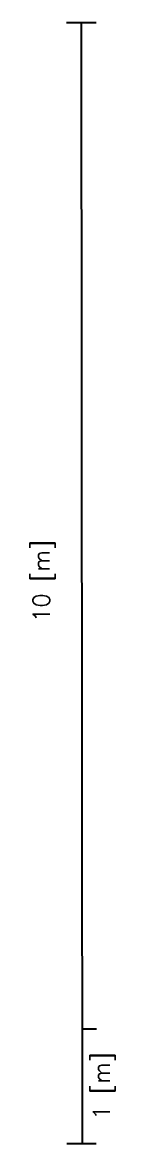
# Model space of a CAD drawing. Header units: millimetres. Extents: x -15291 to 293567, y -98510 to 49398.
# Drawn here: x 859 to 1628, y 17101 to 27108 of the extents above; entities that cross this region are included whole.
import ezdxf

# ---------------------------------------------------------------- set-up
doc = ezdxf.new("R2010")
doc.units = ezdxf.units.MM
doc.header["$LTSCALE"] = 50
doc.header["$MEASUREMENT"] = 0
doc.linetypes.add('AUSGEZOGEN', pattern=[0])
doc.layers.add('EL01', color=7, linetype='AUSGEZOGEN')
doc.styles.add('ROMANS8', font='ROMANS.SHX')

msp = doc.modelspace()

# ---------------------------------------------------------------- linework, layer by layer
at = {"layer": 'EL01', "color": 0, "linetype": 'Continuous', "lineweight": 30}
for p, q in [((1191, 27107), (1456, 27108)), ((1332, 17106), (1324, 27107)), ((1332, 18124), (1459, 18124)), ((1194, 17101), (1457, 17101))]:
    msp.add_line(p, q, dxfattribs=at)

# ---------------------------------------------------------------- texts
at = {"layer": 'EL01', "color": 6, "lineweight": 30, "char_height": 150, "width": 1045.36, "attachment_point": 1, "rotation": 90.0449, "style": 'ROMANS8'}
for s, insert in [('{\\C7;10 [m]}', (889, 21756)), ('{\\C7;1 [m]}', (1428, 17312))]:
    msp.add_mtext(s, dxfattribs=dict(at, insert=insert))

doc.saveas('drawing.dxf')
